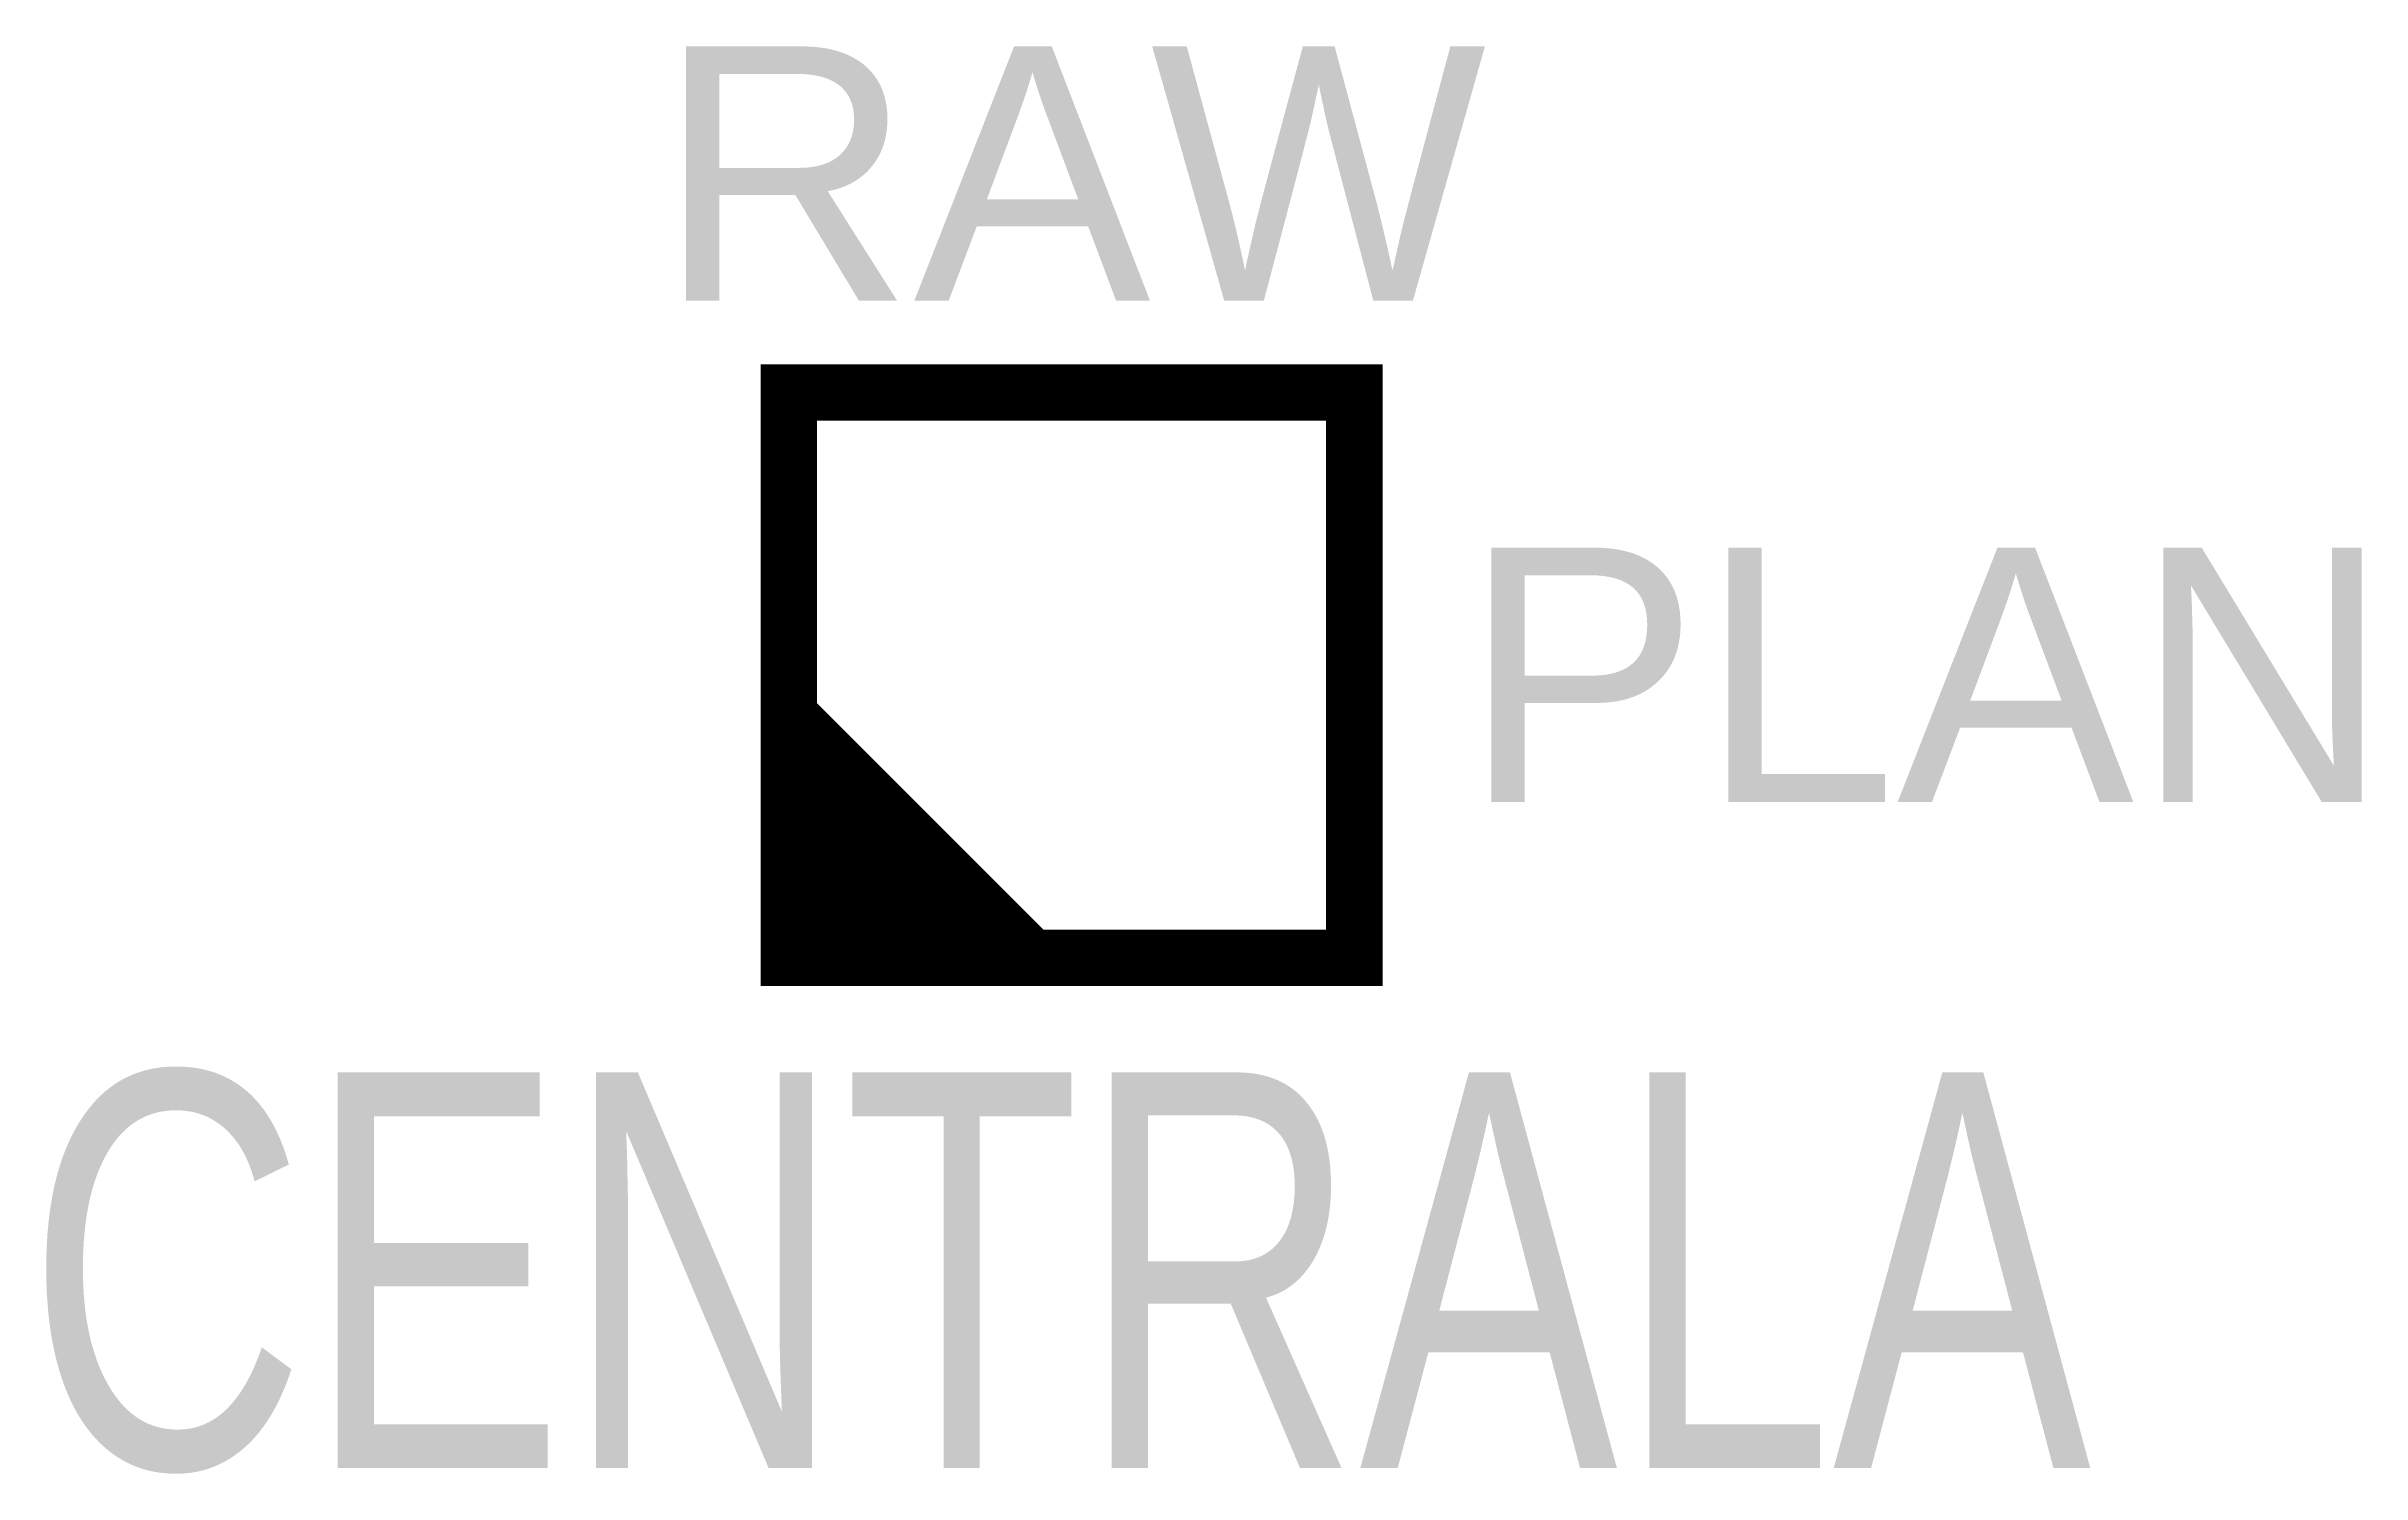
# Model space of a CAD drawing. Header units: millimetres. Extents: x -725 to 913, y -565 to 445.
import ezdxf
from ezdxf.enums import TextEntityAlignment as Align

# ---------------------------------------------------------------- set-up
doc = ezdxf.new("R2010")
doc.units = ezdxf.units.MM
doc.header["$LTSCALE"] = 0.25
doc.header["$PDMODE"] = 1
doc.styles.add('opis_czujki', font='arial.ttf')
doc.styles.add('opis_czujki_2', font='arial.ttf')
doc.styles.get("Standard").update_dxf_attribs({"font": 'PM_SMPLX.shx'})

msp = doc.modelspace()

# ---------------------------------------------------------------- linework, layer by layer
at = {"color": 0, "lineweight": 40, "const_width": 40}
msp.add_lwpolyline([(-200, -200), (-200, 200), (200, 200), (200, -200)], close=True, dxfattribs=at)
at = {"color": 0}
msp.add_lwpolyline([(-200, -200, 0, 280, 0), (-100, -100, 0, 0, 0)], format="xyseb", dxfattribs=at)
at = {"color": 6}
for p in [(200, 400), (-89.4, 227)]:
    msp.add_point(p, dxfattribs=at)

# ---------------------------------------------------------------- texts
at = {"color": 0, "lineweight": -2}
msp.add_text('RobMac', height=0.00375, dxfattribs=at).set_placement((-200, -200))
msp.add_text('RobMac', height=0.00375, dxfattribs=at).set_placement((-200, -200))
at = {"style": 'opis_czujki_2', "flags": 9}
msp.add_attdef('RAW', text='XX', height=180, dxfattribs=at).set_placement((0, 354.9), align=Align.MIDDLE_CENTER)
msp.add_attdef('PLAN', (276.4, -89.8), 'xx', height=180, dxfattribs=at)
at = {"style": 'opis_czujki', "width": 0.7, "flags": 8}
msp.add_attdef('CENTRALA', text='xx', height=280, dxfattribs=at).set_placement((-9, -421.1), align=Align.MIDDLE_CENTER)

doc.saveas('drawing.dxf')
